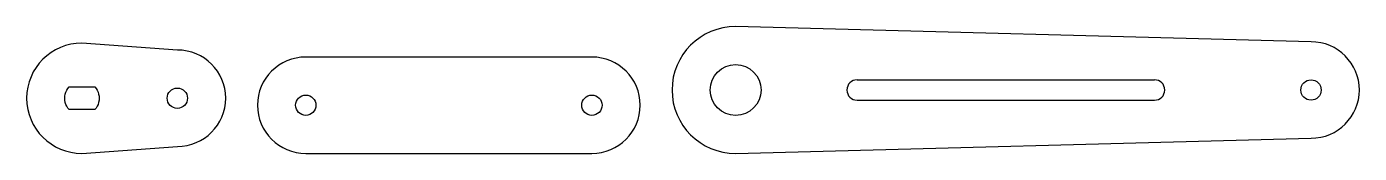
# Model space of a CAD drawing. Header units: metres. Extents: x 10 to 220, y 10 to 30.
import ezdxf

# ---------------------------------------------------------------- set-up
doc = ezdxf.new("R2010")
doc.units = ezdxf.units.M

msp = doc.modelspace()

# ---------------------------------------------------------------- linework, layer by layer
for p, q in [((212, 27.6), (121.5, 30)), ((33.7, 26.3), (18.7, 27.4)), ((98.9, 25.2), (53.9, 25.2)), ((140.6, 21.6), (187.4, 21.6)), ((16, 18.7), (16.0199, 19.0276)), ((16.0199, 19.0276), (16.0795, 19.3503)), ((16.0795, 19.3503), (16.1777, 19.6634)), ((16.1777, 19.6634), (16.3132, 19.9623)), ((16.3132, 19.9623), (16.484, 20.2425)), ((16.484, 20.2425), (16.6875, 20.5)), ((16.6875, 20.5), (20.7125, 20.5)), ((16.6875, 20.5), (16.6875, 20.5)), ((20.7125, 20.5), (20.916, 20.2425)), ((20.916, 20.2425), (21.0868, 19.9623)), ((21.0868, 19.9623), (21.2223, 19.6634)), ((21.2223, 19.6634), (21.3205, 19.3503)), ((21.3205, 19.3503), (21.3801, 19.0276)), ((21.3801, 19.0276), (21.4, 18.7)), ((16.0199, 18.3724), (16, 18.7)), ((16.0795, 18.0497), (16.0199, 18.3724)), ((16.1777, 17.7366), (16.0795, 18.0497)), ((16.3132, 17.4377), (16.1777, 17.7366)), ((16.484, 17.1575), (16.3132, 17.4377)), ((16.6875, 16.9), (16.484, 17.1575)), ((20.7125, 16.9), (16.6875, 16.9)), ((20.916, 17.1575), (20.7125, 16.9)), ((21.0868, 17.4377), (20.916, 17.1575)), ((21.2223, 17.7366), (21.0868, 17.4377)), ((21.3205, 18.0497), (21.2223, 17.7366)), ((21.3801, 18.3724), (21.3205, 18.0497)), ((21.4, 18.7), (21.3801, 18.3724)), ((140.6, 18.4), (187.4, 18.4)), ((18.7, 10), (33.7, 11.1)), ((121.5, 10), (212, 12.4)), ((53.9, 10), (98.9, 10))]:
    msp.add_line(p, q)
for centre, radius in [((121.5, 20), 4), ((212, 20), 1.6), ((33.7, 18.7), 1.6), ((53.9, 17.6), 1.6), ((98.9, 17.6), 1.6)]:
    msp.add_circle(centre, radius)
for centre, radius, start, end in [((121.5, 20), 10, 90, 270), ((18.7, 18.7), 8.7, 90, 270), ((212, 20), 7.6, 270, 90), ((33.7, 18.7), 7.6, 270, 90), ((53.9, 17.6), 7.6, 90, 270), ((98.9, 17.6), 7.6, 270, 90), ((140.6, 20), 1.6, 90, 270), ((187.4, 20), 1.6, 270, 90)]:
    msp.add_arc(centre, radius, start, end)

doc.saveas('drawing.dxf')
